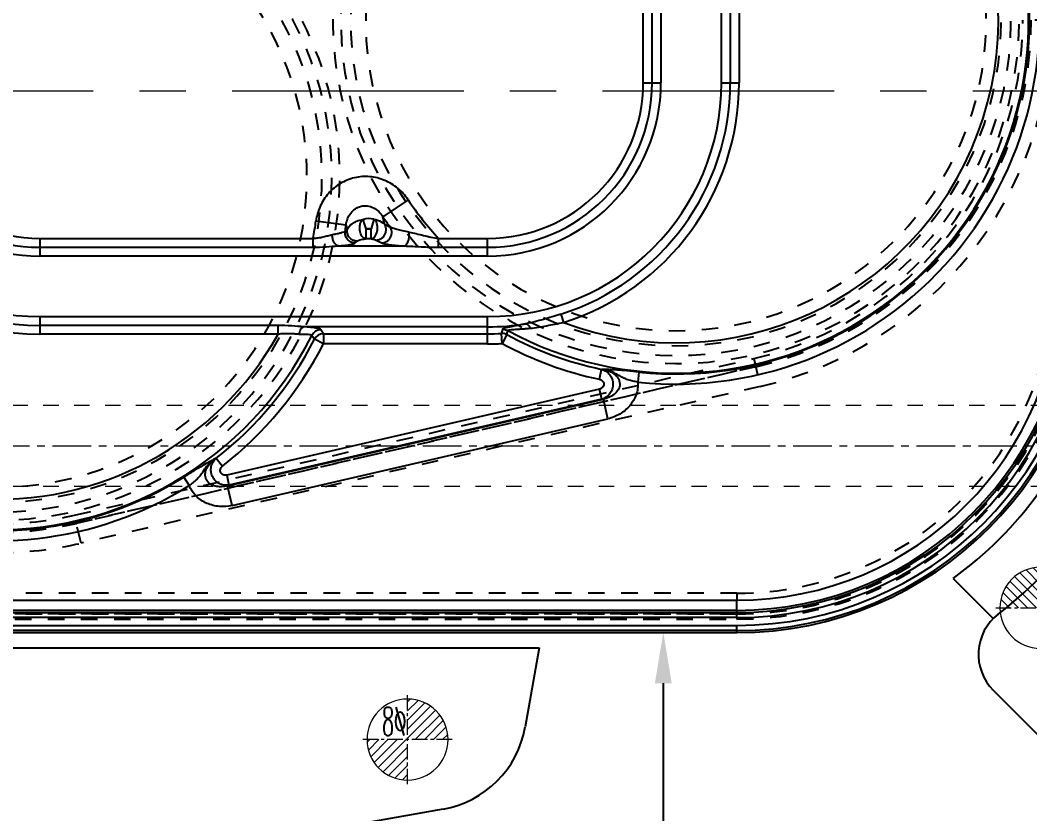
# Model space of a CAD drawing. Header units: millimetres. Extents: x 1727 to 4210, y -6182 to 759.
# Drawn here: x 2599 to 2698.7, y -1330 to -1251.7 of the extents above; entities that cross this region are included whole.
import ezdxf
from ezdxf.enums import TextEntityAlignment as Align

# ---------------------------------------------------------------- set-up
doc = ezdxf.new("R2010")
doc.units = ezdxf.units.MM
doc.header["$LTSCALE"] = 16.335
doc.header["$PDMODE"] = 3
doc.header["$PDSIZE"] = 0.3125
doc.linetypes.add('CENTER', pattern=[0.6, 0.375, -0.075, 0.075, -0.075])
doc.linetypes.add('HIDDEN', pattern=[0.2, 0.1, -0.1])
doc.layers.get('0').update_dxf_attribs({"linetype": 'CONTINUOUS'})
doc.layers.get('Defpoints').update_dxf_attribs({"linetype": 'CONTINUOUS'})
for name, color, linetype, lineweight in [('cool', 153, 'HIDDEN', 9), ('epin', 13, 'CONTINUOUS', 9), ('moldbase', 7, 'CONTINUOUS', 20), ('sp', 193, 'CONTINUOUS', 9)]:
    doc.layers.add(name, color=color, linetype=linetype, lineweight=lineweight)
doc.layers.add('DEFAULT_2', color=8, linetype='HIDDEN')
doc.styles.get("Standard").update_dxf_attribs({"font": 'txt', "width": 0.8})
doc.styles.add('TXT', font='txt.shx', dxfattribs={"bigfont": 'gbcbig.shx'})
doc.styles.add('TXT05', font='txt.shx', dxfattribs={"width": 0.5, "bigfont": 'gbcbig.shx'})
doc.dimstyles.new('mold', dxfattribs={"dimtxt": 8, "dimasz": 5, "dimexe": 0, "dimexo": 0, "dimgap": 0, "dimtad": 1, "dimzin": 1, "dimtxsty": 'Standard', "dimcen": 0, "dimclrd": 4, "dimclre": 4, "dimclrt": 6, "dimazin": 0, "dimtfac": 1, "dimtofl": 0, "dimtmove": 0, "dimatfit": 3, "dimfxl": 0, "dimarcsym": 0})

# ---------------------------------------------------------------- blocks, each defined once
blk = doc.blocks.new('*D198')
at = {"color": 4, "lineweight": -2}
for p, q in [((2653.343, -1312.149), (2662.533, -1312.149)), ((2662.533, -1317.149), (2662.533, -1403.709)), ((2653.343, -1408.709), (2662.533, -1408.709))]:
    blk.add_line(p, q, dxfattribs=at)
at = {"color": 4}
for points in [[(2661.7, -1317.149), (2663.367, -1317.149), (2662.533, -1312.149)], [(2661.7, -1403.709), (2663.367, -1403.709), (2662.533, -1408.709)]]:
    blk.add_solid(points, dxfattribs=at)
at = {"layer": 'Defpoints', "color": 0}
for p in [(2653.343, -1312.149), (2653.343, -1408.709), (2662.533, -1408.709)]:
    blk.add_point(p, dxfattribs=at)
at = {"color": 6, "insert": (2657.867, -1365.418), "char_height": 8, "attachment_point": 5, "rotation": 90}
blk.add_mtext('96,56', dxfattribs=at)
blk = doc.blocks.new('124')
at = {"layer": 'cool', "ltscale": 0.932966}
for p, q in [((10.142, -1344.709), (401.482, -1344.709)), ((10.142, -1352.709), (401.482, -1352.709))]:
    blk.add_line(p, q, dxfattribs=at)
at = {"layer": 'cool', "color": 1, "linetype": 'CENTER', "ltscale": 0.621977}
blk.add_line((-4.188, -1348.709), (415.812, -1348.709), dxfattribs=at)
blk = doc.blocks.new('*D193')
at = {"color": 4, "lineweight": -2}
for p, q in [((2682.784, -958.709), (2891.671, -958.709)), ((2891.671, -1253.709), (2891.671, -963.709)), ((2848.599, -1258.709), (2891.671, -1258.709))]:
    blk.add_line(p, q, dxfattribs=at)
at = {"color": 4}
for points in [[(2890.838, -963.709), (2892.504, -963.709), (2891.671, -958.709)], [(2890.838, -1253.709), (2892.504, -1253.709), (2891.671, -1258.709)]]:
    blk.add_solid(points, dxfattribs=at)
at = {"layer": 'Defpoints', "color": 0}
for p in [(2682.784, -958.709), (2891.671, -958.709), (2848.599, -1258.709)]:
    blk.add_point(p, dxfattribs=at)
at = {"color": 6, "insert": (2887.004, -1098.298), "char_height": 8, "attachment_point": 5, "rotation": 90}
blk.add_mtext('300,00', dxfattribs=at)
blk = doc.blocks.new('sp_80_th', base_point=(180.026, -1065.14))
at = {"layer": 'sp', "color": 1, "linetype": 'CENTER', "ltscale": 2.643404}
for p, q in [((180.026, -1111.89), (180.026, -1018.39)), ((133.276, -1065.14), (226.776, -1065.14))]:
    blk.add_line(p, q, dxfattribs=at)
at = {"layer": 'sp', "linetype": 'HIDDEN', "ltscale": 2.073258}
for radius in [42.5, 40]:
    blk.add_circle((180.026, -1065.14), radius, dxfattribs=at)
at = {"layer": 'sp', "color": 6, "style": 'TXT'}
blk.add_text('SP%%c80', height=10, dxfattribs=at).set_placement((180.026, -1081.14), align=Align.MIDDLE)
blk = doc.blocks.new('126')
at = {"layer": 'sp'}
blk.add_blockref('sp_80_th', (2562.273, -1223.709), dxfattribs=at)
blk = doc.blocks.new('epin_ejp_8')
at = {"layer": 'epin'}
h = blk.add_hatch(dxfattribs=at)
h.set_pattern_fill('_ANSI31', color=123, scale=0.2, angle=90, style=0)
h.set_pattern_definition([(135, (-263.1036, 1313.3417), (-0.4490128, -0.4490128), [])])
h.paths.add_polyline_path([(0, 4, 0.414214), (-4, 0), (0, 0)])
h.paths.add_polyline_path([(4, 0), (0, 0), (0, -4, 0.414214)])
at = {"layer": 'epin', "color": 1, "linetype": 'CENTER', "ltscale": 0.248791}
for p, q in [((0, -4.4), (0, 4.4)), ((-4.4, 0), (4.4, 0))]:
    blk.add_line(p, q, dxfattribs=at)
at = {"layer": 'epin'}
blk.add_circle((0, 0), 4, dxfattribs=at)
at = {"layer": 'epin', "color": 6, "style": 'TXT05', "width": 0.5}
blk.add_text('%%c8', height=2.8, dxfattribs=at).set_placement((1.327, 1.8), align=Align.MIDDLE)
blk = doc.blocks.new('01')
at = {"layer": 'epin', "color": 4, "xscale": -1, "rotation": 270}
blk.add_blockref('epin_ejp_8', (2699.773, -1309.709), dxfattribs=at)
at = {"layer": 'epin', "xscale": -1}
blk.add_blockref('epin_ejp_8', (2637.273, -1322.709), dxfattribs=at)

msp = doc.modelspace()

# ---------------------------------------------------------------- linework, layer by layer
at = {"color": 7, "linetype": 'Continuous'}
for p, q in [((2660.556, -1257.879), (2660.556, -1202.604)), ((2661.426, -1257.879), (2661.426, -1202.604)), ((2662.296, -1202.604), (2662.296, -1257.879)), ((2668.275, -1257.879), (2668.275, -1202.604)), ((2669.145, -1202.604), (2669.145, -1257.879)), ((2670.016, -1202.604), (2670.016, -1257.879)), ((2660.556, -1257.879), (2662.296, -1257.879)), ((2668.275, -1257.879), (2670.016, -1257.879)), ((2637.332, -1269.438), (2634.841, -1271.107)), ((2634.995, -1271.837), (2634.841, -1271.107)), ((2631.201, -1271.946), (2628.23, -1271.536)), ((2631.201, -1271.946), (2631.309, -1272.378)), ((2633.951, -1271.358), (2633.683, -1272.298)), ((2600.966, -1273.249), (2627.946, -1273.249)), ((2600.966, -1273.249), (2600.966, -1274.989)), ((2627.946, -1274.119), (2627.946, -1273.249)), ((2631.309, -1272.378), (2631.113, -1272.542)), ((2633.146, -1272.298), (2633.683, -1272.298)), ((2633.146, -1272.298), (2633.146, -1273.297)), ((2633.683, -1273.297), (2633.683, -1272.298)), ((2640.331, -1273.249), (2645.186, -1273.249)), ((2640.331, -1274.119), (2640.331, -1273.249)), ((2645.186, -1274.989), (2645.186, -1273.249)), ((2600.966, -1274.119), (2627.946, -1274.119)), ((2630.433, -1273.99), (2636.957, -1273.99)), ((2632.101, -1273.695), (2632.297, -1273.526)), ((2633.683, -1273.297), (2633.146, -1273.297)), ((2640.331, -1274.119), (2645.186, -1274.119)), ((2645.186, -1274.989), (2600.966, -1274.989)), ((2600.966, -1280.968), (2645.186, -1280.968)), ((2600.966, -1280.968), (2600.966, -1282.709)), ((2645.186, -1283.66), (2645.186, -1280.968)), ((2652.415, -1280.722), (2652.677, -1281.551)), ((2624.484, -1281.838), (2600.966, -1281.838)), ((2624.484, -1282.709), (2624.484, -1281.838)), ((2645.186, -1281.967), (2627.071, -1281.967)), ((2646.641, -1282.219), (2646.556, -1282.622)), ((2624.484, -1282.709), (2600.966, -1282.709)), ((2627.822, -1282.813), (2628.069, -1283.205)), ((2628.959, -1283.66), (2628.069, -1283.205)), ((2628.959, -1282.66), (2628.715, -1282.262)), ((2628.959, -1282.66), (2645.186, -1282.66)), ((2628.959, -1282.66), (2628.959, -1283.66)), ((2646.611, -1283.62), (2646.556, -1282.622)), ((2647.084, -1282.74), (2646.611, -1283.62)), ((2645.186, -1283.66), (2628.959, -1283.66)), ((2656.228, -1287.15), (2656.437, -1286.173)), ((2656.584, -1286.17), (2656.437, -1286.173)), ((2660.124, -1286.437), (2660.019, -1287.431)), ((2656.236, -1288.126), (2619.413, -1296.613)), ((2656.461, -1289.1), (2656.236, -1288.126)), ((2619.499, -1297.653), (2656.615, -1289.099)), ((2656.461, -1289.1), (2619.638, -1297.587)), ((2657.064, -1291.046), (2656.615, -1289.099)), ((2619.948, -1299.601), (2657.064, -1291.046)), ((2618.378, -1294.944), (2618.244, -1295.007)), ((2618.378, -1294.944), (2618.994, -1295.732)), ((2615.179, -1296.796), (2615.708, -1297.644)), ((2619.413, -1296.613), (2619.638, -1297.587)), ((2619.948, -1299.601), (2619.499, -1297.653)), ((2454.738, -1308.956), (2669.808, -1308.956)), ((2669.808, -1310.667), (2669.808, -1308.956)), ((2669.808, -1309.958), (2454.738, -1309.958)), ((2454.738, -1310.166), (2669.808, -1310.166)), ((2669.808, -1310.667), (2454.738, -1310.667)), ((2569.827, -1311.443), (2669.808, -1311.443)), ((2669.808, -1311.944), (2570.25, -1311.944)), ((2570.434, -1312.149), (2669.808, -1312.149)), ((2669.808, -1312.149), (2669.808, -1311.443))]:
    msp.add_line(p, q, dxfattribs=at)
for p, q in [((2691.149, -1306.8), (2695.117, -1310.768)), ((2695.117, -1317.839), (2705.789, -1328.511))]:
    msp.add_line(p, q)
at = {"color": 2}
for p, q in [((2577.273, -1313.649), (2650.273, -1313.649)), ((2650.273, -1313.649), (2648.896, -1321.461)), ((2640.784, -1329.572), (2619.699, -1333.29))]:
    msp.add_line(p, q, dxfattribs=at)
at = {"color": 7, "linetype": 'Continuous'}
for centre, radius, start, end in [((2663.778, -1251.713), 34.835, 241.53833, 69.14835), ((2663.778, -1251.713), 31.836, 249.5931, 69.14831), ((2663.778, -1251.713), 35.915, 263.9927, 18.98671), ((2663.778, -1251.713), 34.916, 263.99382, 18.9835), ((2600.966, -1257.879), 24.83, 180, 270), ((2600.966, -1257.879), 23.96, 180, 270), ((2600.966, -1257.879), 23.089, 180, 270), ((2600.966, -1257.879), 17.111, 180, 270), ((2600.966, -1257.879), 16.24, 180, 270), ((2600.966, -1257.879), 15.37, 180, 270), ((2645.186, -1257.879), 23.089, 270, 0), ((2645.186, -1257.879), 17.111, 270, 360), ((2645.186, -1257.879), 16.24, 270, 0), ((2645.186, -1257.879), 15.37, 270, 0), ((2645.186, -1257.879), 23.96, 287.56063, 0), ((2645.186, -1257.879), 24.83, 287.56063, 360), ((2663.778, -1251.713), 31.836, 213.83066, 222.56631), ((2633.429, -1273.299), 2.009, 74.95004, 105.93254), ((2663.778, -1251.713), 34.835, 213.83065, 215.84104), ((2596.694, -1267.175), 31.836, 349.00153, 352.12729), ((2596.694, -1267.175), 34.835, 351.13755, 352.1273), ((2670.917, -1200.898), 79.516, 243.1434, 243.58247), ((2670.248, -1202.271), 79.765, 243.10678, 243.5636), ((2669.808, -1276.974), 35.175, 270, 0), ((2669.808, -1276.974), 34.971, 270, 0), ((2669.808, -1276.974), 34.469, 270, 0), ((2669.808, -1276.974), 33.693, 270, 360), ((2669.808, -1276.974), 33.192, 270, 0), ((2669.808, -1276.974), 32.984, 270, 0), ((2669.808, -1276.974), 31.982, 270, 0), ((2596.694, -1267.175), 31.836, 200.85169, 330.79566), ((2596.694, -1267.175), 34.835, 200.85164, 333.32539), ((2645.186, -1257.879), 24.089, 270, 279.03603), ((2596.694, -1267.175), 35.233, 307.98483, 332.93656), ((2628.722, -1283.274), 1.011, 90.40051, 152.90552), ((2628.966, -1283.671), 1.011, 90.41119, 152.53696), ((2645.186, -1257.879), 24.782, 270, 273.1686), ((2663.778, -1251.713), 35.233, 241.71782, 257.97311), ((2596.694, -1267.175), 36.232, 307.98485, 332.93656), ((2645.186, -1257.879), 25.781, 270, 273.1686), ((2663.778, -1251.713), 36.232, 241.71782, 257.97311), ((2655.206, -1213.691), 75.42, 270.95179, 271.07221), ((2596.694, -1267.175), 34.916, 251.01485, 301.96247), ((2596.694, -1267.175), 35.915, 251.01372, 301.96567), ((2587.801, -1229.327), 75.32, 294.88567, 295.00626), ((2669.808, -1276.974), 36.675, 305.58417, 324.4159), ((2669.808, -1276.974), 42.175, 307.69301, 322.30704)]:
    msp.add_arc(centre, radius, start, end, dxfattribs=at)
msp.add_arc((2698.652, -1314.303), 5, 127.69301, 225)
at = {"color": 2}
msp.add_arc((2639.048, -1319.724), 10, 280, 350, dxfattribs=at)
at = {"color": 7, "linetype": 'Continuous'}
for points, knots in [([(2637.332, -1269.438), (2637.051, -1269.018), (2636.364, -1268.254), (2635.052, -1267.453), (2633.557, -1267.08), (2632.02, -1267.184), (2630.592, -1267.764), (2629.412, -1268.753), (2628.582, -1270.048), (2628.3, -1271.035), (2628.23, -1271.536)], [0, 0, 0, 0, 0.125052, 0.250078, 0.375054, 0.500036, 0.625012, 0.749977, 0.874973, 1, 1, 1, 1]), ([(2631.201, -1271.946), (2631.244, -1271.518), (2631.476, -1270.874), (2632.103, -1270.293), (2632.678, -1270.038), (2633.307, -1270.015), (2634.125, -1270.264), (2634.615, -1270.741), (2634.841, -1271.107)], [0, 0, 0, 0, 0.255471, 0.379135, 0.499994, 0.620856, 0.744517, 1, 1, 1, 1]), ([(2631.309, -1272.378), (2631.403, -1272.145), (2631.715, -1271.817), (2632.281, -1271.513), (2632.663, -1271.406), (2632.878, -1271.367)], [0, 0, 0, 0, 0.390915, 0.659626, 1, 1, 1, 1]), ([(2633.148, -1273.297), (2633.076, -1273.288), (2632.921, -1273.215), (2632.748, -1273.01), (2632.625, -1272.744), (2632.557, -1272.447), (2632.542, -1272.135), (2632.594, -1271.754), (2632.732, -1271.469), (2632.878, -1271.367)], [0, 0, 0, 0, 0.097311, 0.216485, 0.350598, 0.483799, 0.619627, 0.762553, 1, 1, 1, 1]), ([(2632.878, -1271.367), (2632.89, -1271.41), (2632.977, -1271.721), (2633.069, -1272.031), (2633.146, -1272.298)], [0, 0, 0, 0, 0.140776, 1, 1, 1, 1]), ([(2633.683, -1273.297), (2633.758, -1273.287), (2633.916, -1273.223), (2634.093, -1273.02), (2634.233, -1272.754), (2634.31, -1272.436), (2634.32, -1272.103), (2634.253, -1271.719), (2634.099, -1271.449), (2633.951, -1271.358)], [0, 0, 0, 0, 0.099078, 0.211947, 0.344219, 0.488203, 0.634772, 0.773947, 1, 1, 1, 1]), ([(2633.951, -1271.358), (2634.07, -1271.38), (2634.445, -1271.466), (2634.806, -1271.651), (2634.995, -1271.837)], [0, 0, 0, 0, 0.312676, 1, 1, 1, 1]), ([(2634.176, -1273.409), (2634.339, -1273.406), (2634.602, -1273.333), (2634.883, -1273.107), (2635.06, -1272.868), (2635.153, -1272.586), (2635.175, -1272.228), (2635.085, -1271.972), (2634.995, -1271.837)], [0, 0, 0, 0, 0.229069, 0.362526, 0.501232, 0.639707, 0.772607, 1, 1, 1, 1]), ([(2634.729, -1273.695), (2634.893, -1273.692), (2635.157, -1273.618), (2635.439, -1273.39), (2635.616, -1273.149), (2635.708, -1272.864), (2635.727, -1272.502), (2635.633, -1272.245), (2635.54, -1272.11)], [0, 0, 0, 0, 0.227876, 0.361197, 0.500018, 0.638836, 0.772147, 1, 1, 1, 1]), ([(2637.427, -1272.618), (2637.212, -1272.576), (2636.812, -1272.494), (2636.27, -1272.366), (2635.89, -1272.259), (2635.661, -1272.174), (2635.574, -1272.132), (2635.54, -1272.11)], [0, 0, 0, 0, 0.334939, 0.625136, 0.853443, 0.938116, 1, 1, 1, 1]), ([(2627.946, -1273.249), (2628.115, -1273.232), (2628.451, -1273.196), (2628.936, -1273.093), (2629.396, -1272.977), (2629.697, -1272.918), (2629.842, -1272.889)], [0, 0, 0, 0, 0.264549, 0.523271, 0.770626, 1, 1, 1, 1]), ([(2630.433, -1273.99), (2630.351, -1273.978), (2630.171, -1273.881), (2630.02, -1273.667), (2629.927, -1273.447), (2629.859, -1273.203), (2629.84, -1273.013), (2629.842, -1272.889)], [0, 0, 0, 0, 0.18568, 0.432754, 0.574946, 0.721425, 1, 1, 1, 1]), ([(2631.113, -1272.542), (2631.097, -1272.559), (2631.049, -1272.593), (2630.911, -1272.659), (2630.663, -1272.734), (2630.287, -1272.817), (2630, -1272.865), (2629.842, -1272.889)], [0, 0, 0, 0, 0.054399, 0.129933, 0.344421, 0.637644, 1, 1, 1, 1]), ([(2632.101, -1273.695), (2631.966, -1273.693), (2631.679, -1273.631), (2631.321, -1273.363), (2631.112, -1272.968), (2631.094, -1272.675), (2631.113, -1272.542)], [0, 0, 0, 0, 0.237673, 0.500005, 0.762334, 1, 1, 1, 1]), ([(2632.297, -1273.526), (2632.149, -1273.524), (2631.847, -1273.452), (2631.501, -1273.168), (2631.308, -1272.785), (2631.291, -1272.509), (2631.309, -1272.378)], [0, 0, 0, 0, 0.262826, 0.526619, 0.766203, 1, 1, 1, 1]), ([(2636.957, -1273.99), (2637.038, -1273.975), (2637.161, -1273.88), (2637.275, -1273.702), (2637.389, -1273.435), (2637.456, -1273.064), (2637.448, -1272.76), (2637.427, -1272.618)], [0, 0, 0, 0, 0.160171, 0.275729, 0.41307, 0.720751, 1, 1, 1, 1]), ([(2637.427, -1272.618), (2637.658, -1272.672), (2638.132, -1272.776), (2638.846, -1272.957), (2639.581, -1273.122), (2640.08, -1273.207), (2640.331, -1273.249)], [0, 0, 0, 0, 0.239882, 0.489254, 0.743558, 1, 1, 1, 1]), ([(2627.946, -1274.119), (2628.377, -1274.119), (2629.207, -1274.08), (2630.034, -1274.005), (2630.433, -1273.99)], [0, 0, 0, 0, 0.51889, 1, 1, 1, 1]), ([(2630.433, -1273.99), (2630.642, -1273.974), (2631.019, -1273.94), (2631.513, -1273.873), (2631.838, -1273.808), (2632.017, -1273.746), (2632.079, -1273.713), (2632.101, -1273.695)], [0, 0, 0, 0, 0.369201, 0.666022, 0.878154, 0.950334, 1, 1, 1, 1]), ([(2632.298, -1273.526), (2632.328, -1273.5), (2632.414, -1273.451), (2632.692, -1273.349), (2632.948, -1273.312), (2633.146, -1273.297)], [0, 0, 0, 0, 0.136048, 0.330897, 1, 1, 1, 1]), ([(2633.683, -1273.297), (2633.793, -1273.306), (2633.961, -1273.33), (2634.123, -1273.382), (2634.176, -1273.409)], [0, 0, 0, 0, 0.651535, 1, 1, 1, 1]), ([(2634.729, -1273.695), (2634.768, -1273.715), (2634.869, -1273.749), (2635.136, -1273.813), (2635.584, -1273.878), (2636.226, -1273.942), (2636.701, -1273.975), (2636.957, -1273.99)], [0, 0, 0, 0, 0.058255, 0.140234, 0.366413, 0.659371, 1, 1, 1, 1]), ([(2636.957, -1273.99), (2637.508, -1274.006), (2638.632, -1274.081), (2639.757, -1274.119), (2640.331, -1274.119)], [0, 0, 0, 0, 0.490296, 1, 1, 1, 1]), ([(2652.415, -1280.722), (2651.843, -1280.903), (2650.705, -1281.254), (2649.551, -1281.561), (2648.969, -1281.668)], [0, 0, 0, 0, 0.503416, 1, 1, 1, 1]), ([(2627.071, -1281.967), (2626.653, -1281.952), (2625.793, -1281.875), (2624.93, -1281.838), (2624.484, -1281.838)], [0, 0, 0, 0, 0.483534, 1, 1, 1, 1]), ([(2627.071, -1281.967), (2626.941, -1281.987), (2626.753, -1282.149), (2626.612, -1282.424), (2626.558, -1282.599), (2626.538, -1282.69)], [0, 0, 0, 0, 0.420399, 0.700391, 1, 1, 1, 1]), ([(2628.715, -1282.262), (2628.703, -1282.243), (2628.651, -1282.208), (2628.549, -1282.169), (2628.399, -1282.129), (2628.117, -1282.074), (2627.669, -1282.016), (2627.285, -1281.983), (2627.071, -1281.967)], [0, 0, 0, 0, 0.040288, 0.105441, 0.196905, 0.31402, 0.618356, 1, 1, 1, 1]), ([(2648.969, -1281.668), (2648.694, -1281.726), (2648.291, -1281.807), (2647.772, -1281.908), (2647.427, -1281.976), (2647.128, -1282.039), (2646.892, -1282.097), (2646.739, -1282.145), (2646.665, -1282.186), (2646.643, -1282.208), (2646.641, -1282.219)], [0, 0, 0, 0, 0.350698, 0.512065, 0.659905, 0.78904, 0.893231, 0.964546, 0.986446, 1, 1, 1, 1]), ([(2646.641, -1282.219), (2646.688, -1282.216), (2646.872, -1282.219), (2647.056, -1282.273), (2647.177, -1282.338)], [0, 0, 0, 0, 0.255044, 1, 1, 1, 1]), ([(2647.177, -1282.338), (2647.178, -1282.328), (2647.203, -1282.309), (2647.252, -1282.294), (2647.328, -1282.277), (2647.47, -1282.256), (2647.686, -1282.235), (2647.979, -1282.213), (2648.304, -1282.191), (2648.651, -1282.168), (2649.013, -1282.142), (2649.258, -1282.123), (2649.383, -1282.113)], [0, 0, 0, 0, 0.012797, 0.036507, 0.071634, 0.116683, 0.229673, 0.363879, 0.511733, 0.668703, 0.832055, 1, 1, 1, 1]), ([(2648.969, -1281.668), (2649.051, -1281.674), (2649.177, -1281.772), (2649.296, -1281.939), (2649.355, -1282.052), (2649.383, -1282.113)], [0, 0, 0, 0, 0.395054, 0.677874, 1, 1, 1, 1]), ([(2649.383, -1282.113), (2649.928, -1282.069), (2651.026, -1281.862), (2652.118, -1281.649), (2652.677, -1281.551)], [0, 0, 0, 0, 0.490786, 1, 1, 1, 1]), ([(2626.538, -1282.69), (2626.38, -1282.688), (2626.052, -1282.684), (2625.548, -1282.659), (2625.02, -1282.654), (2624.663, -1282.687), (2624.484, -1282.709)], [0, 0, 0, 0, 0.230524, 0.478163, 0.736509, 1, 1, 1, 1]), ([(2626.538, -1282.69), (2626.706, -1282.684), (2627.008, -1282.679), (2627.398, -1282.693), (2627.649, -1282.725), (2627.775, -1282.768), (2627.814, -1282.797), (2627.821, -1282.813)], [0, 0, 0, 0, 0.38611, 0.691106, 0.896557, 0.960044, 1, 1, 1, 1]), ([(2647.084, -1282.74), (2647.092, -1282.707), (2647.114, -1282.623), (2647.14, -1282.488), (2647.165, -1282.388), (2647.177, -1282.338)], [0, 0, 0, 0, 0.249253, 0.625709, 1, 1, 1, 1]), ([(2656.437, -1286.173), (2656.593, -1286.211), (2656.897, -1286.343), (2657.263, -1286.682), (2657.502, -1287.126), (2657.588, -1287.627), (2657.511, -1288.129), (2657.279, -1288.577), (2656.919, -1288.922), (2656.617, -1289.059), (2656.461, -1289.1)], [0, 0, 0, 0, 0.1227, 0.246968, 0.372896, 0.50001, 0.627056, 0.753014, 0.877283, 1, 1, 1, 1]), ([(2660.125, -1286.437), (2659.727, -1286.396), (2658.996, -1286.321), (2658.02, -1286.236), (2657.237, -1286.195), (2656.788, -1286.179), (2656.584, -1286.17)], [0, 0, 0, 0, 0.337856, 0.62021, 0.82807, 1, 1, 1, 1]), ([(2660.019, -1287.431), (2659.851, -1287.401), (2659.523, -1287.333), (2659.053, -1287.209), (2658.622, -1287.039), (2658.234, -1286.82), (2657.855, -1286.591), (2657.318, -1286.333), (2656.88, -1286.213), (2656.584, -1286.17)], [0, 0, 0, 0, 0.139681, 0.272467, 0.395915, 0.515123, 0.635146, 0.756682, 1, 1, 1, 1]), ([(2656.584, -1286.17), (2656.773, -1286.2), (2657.148, -1286.301), (2657.669, -1286.575), (2658.026, -1286.935), (2658.201, -1287.305), (2658.249, -1287.615), (2658.206, -1287.926), (2658.038, -1288.298), (2657.69, -1288.667), (2657.177, -1288.955), (2656.803, -1289.064), (2656.615, -1289.098)], [0, 0, 0, 0, 0.121234, 0.243921, 0.369464, 0.434344, 0.499913, 0.565554, 0.630226, 0.755743, 0.878526, 1, 1, 1, 1]), ([(2656.228, -1287.15), (2656.343, -1287.175), (2656.561, -1287.29), (2656.703, -1287.634), (2656.567, -1287.98), (2656.351, -1288.1), (2656.236, -1288.126)], [0, 0, 0, 0, 0.25595, 0.499771, 0.743766, 1, 1, 1, 1]), ([(2660.019, -1287.431), (2660.045, -1287.851), (2659.925, -1288.711), (2659.267, -1289.822), (2658.273, -1290.639), (2657.474, -1290.952), (2657.064, -1291.046)], [0, 0, 0, 0, 0.249725, 0.499632, 0.749711, 1, 1, 1, 1]), ([(2618.244, -1295.007), (2618.065, -1295.103), (2617.668, -1295.315), (2616.982, -1295.694), (2616.141, -1296.199), (2615.517, -1296.586), (2615.178, -1296.797)], [0, 0, 0, 0, 0.171914, 0.379775, 0.662166, 1, 1, 1, 1]), ([(2618.244, -1295.007), (2617.997, -1295.175), (2617.657, -1295.474), (2617.286, -1295.941), (2617.046, -1296.313), (2616.793, -1296.68), (2616.48, -1297.021), (2616.111, -1297.338), (2615.846, -1297.543), (2615.708, -1297.644)], [0, 0, 0, 0, 0.243324, 0.364858, 0.484885, 0.604112, 0.727531, 0.860319, 1, 1, 1, 1]), ([(2619.499, -1297.653), (2619.294, -1297.71), (2618.878, -1297.776), (2618.264, -1297.719), (2617.725, -1297.484), (2617.349, -1297.05), (2617.248, -1296.485), (2617.408, -1295.919), (2617.754, -1295.409), (2618.07, -1295.13), (2618.244, -1295.007)], [0, 0, 0, 0, 0.135132, 0.264673, 0.386245, 0.50014, 0.613806, 0.735073, 0.864615, 1, 1, 1, 1]), ([(2619.638, -1297.587), (2619.48, -1297.618), (2619.148, -1297.627), (2618.674, -1297.475), (2618.269, -1297.173), (2617.98, -1296.756), (2617.838, -1296.268), (2617.859, -1295.764), (2618.039, -1295.299), (2618.255, -1295.047), (2618.378, -1294.944)], [0, 0, 0, 0, 0.122721, 0.246993, 0.372917, 0.500027, 0.627077, 0.75304, 0.877303, 1, 1, 1, 1]), ([(2619.413, -1296.613), (2619.299, -1296.639), (2619.053, -1296.626), (2618.778, -1296.375), (2618.756, -1296.004), (2618.901, -1295.804), (2618.994, -1295.732)], [0, 0, 0, 0, 0.255947, 0.499788, 0.743763, 1, 1, 1, 1]), ([(2619.948, -1299.601), (2619.537, -1299.696), (2618.682, -1299.764), (2617.432, -1299.465), (2616.354, -1298.754), (2615.868, -1298.033), (2615.708, -1297.644)], [0, 0, 0, 0, 0.250243, 0.500356, 0.750285, 1, 1, 1, 1])]:
    msp.add_open_spline(points, degree=3, knots=knots, dxfattribs=at)
for points in [[(2633.146, -1272.298), (2633.318, -1272.248), (2633.511, -1272.248), (2633.683, -1272.298)], [(2647.084, -1282.74), (2646.925, -1282.655), (2646.736, -1282.613), (2646.556, -1282.622)]]:
    msp.add_open_spline(points, degree=3, dxfattribs=at)
at = {"layer": 'DEFAULT_2', "color": 8, "linetype": 'HIDDEN'}
for p, q in [((2700.874, -1251.713), (2698.039, -1251.713)), ((2604.389, -1300.56), (2671.473, -1285.099)), ((2671.473, -1285.099), (2672.11, -1287.861)), ((2604.569, -1301.342), (2671.653, -1285.88)), ((2671.659, -1285.907), (2604.575, -1301.369)), ((2672.11, -1287.861), (2605.026, -1303.323)), ((2605.026, -1303.323), (2604.389, -1300.56)), ((2669.808, -1308.264), (2454.738, -1308.264)), ((2669.808, -1308.264), (2669.808, -1308.956)), ((2454.738, -1310.269), (2669.808, -1310.269)), ((2669.808, -1310.317), (2454.738, -1310.317)), ((2454.738, -1310.818), (2669.808, -1310.818)), ((2669.808, -1310.667), (2669.808, -1310.818))]:
    msp.add_line(p, q, dxfattribs=at)
for centre, radius, start, end in [((2663.778, -1251.713), 33.886, 102.47454, 77.52546), ((2663.778, -1251.713), 33.094, 102.47454, 77.52546), ((2663.778, -1251.713), 32.128, 100.30331, 79.69669), ((2663.778, -1251.713), 30.644, 97.63481, 82.36519), ((2596.694, -1267.175), 33.886, 102.47454, 77.52546), ((2596.694, -1267.175), 33.094, 102.47454, 77.52546), ((2596.694, -1267.175), 32.128, 100.30331, 79.69669), ((2596.694, -1267.175), 30.644, 97.63481, 82.36519), ((2663.778, -1251.713), 34.261, 282.97897, 0), ((2663.778, -1251.713), 35.063, 282.97897, 0), ((2663.778, -1251.713), 35.09, 282.97897, 0), ((2663.778, -1251.713), 37.096, 282.97897, 0), ((2669.808, -1276.974), 33.844, 270, 360), ((2669.808, -1276.974), 33.343, 270, 0), ((2669.808, -1276.974), 33.296, 270, 0), ((2669.808, -1276.974), 31.291, 270, 360), ((2596.694, -1267.175), 34.261, 270, 282.97897), ((2596.694, -1267.175), 35.063, 270, 282.97897), ((2596.694, -1267.175), 35.09, 270, 282.97897), ((2596.694, -1267.175), 37.096, 270, 282.97897)]:
    msp.add_arc(centre, radius, start, end, dxfattribs=at)
at = {"layer": 'moldbase', "color": 1, "linetype": 'CENTER', "ltscale": 3.731864}
msp.add_line((2862.273, -1258.709), (2262.273, -1258.709), dxfattribs=at)

# ---------------------------------------------------------------- block references
for name, p in [('01', (0, 0)), ('126', (0, 0)), ('124', (2356.462, 55))]:
    msp.add_blockref(name, p)

# ---------------------------------------------------------------- dimensions: what is measured, and where the dimension line sits
for base, p1, p2, picture, middle in [((2891.671, -958.709), (2848.599, -1258.709), (2682.784, -958.709), '*D193', (2891.671, -1098.298)), ((2662.533, -1408.709), (2653.343, -1312.149), (2653.343, -1408.709), '*D198', (2662.533, -1365.418))]:
    dim = msp.add_linear_dim(base=base, p1=p1, p2=p2, angle=90, dimstyle='mold')
    dim.commit()
    dim.dimension.update_dxf_attribs({"geometry": picture, "text_midpoint": middle, "dimtype": 160})

doc.saveas('drawing.dxf')
